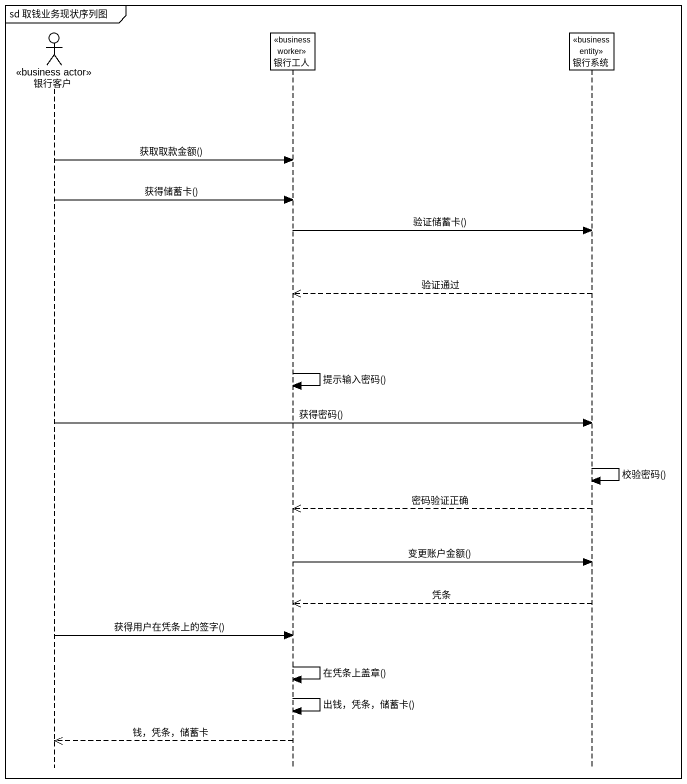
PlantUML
@startuml
mainframe sd 取钱业务现状序列图
hide footbox
actor 银行客户 <<business actor>>
participant 银行工人 <<business worker>>
participant 银行系统 <<business entity>>

银行客户 -> 银行工人 : 获取取款金额()
银行客户 -> 银行工人 : 获得储蓄卡()
银行工人 -> 银行系统 : 验证储蓄卡()
银行系统 -->> 银行工人 : 验证通过
银行工人 -> 银行工人 : 提示输入密码()
银行客户 -> 银行系统 : 获得密码()
银行系统 -> 银行系统 : 校验密码()
银行系统 -->> 银行工人 : 密码验证正确
银行工人 -> 银行系统 : 变更账户金额()
银行系统 -->> 银行工人 : 凭条
银行客户 -> 银行工人 : 获得用户在凭条上的签字()
银行工人 -> 银行工人 : 在凭条上盖章()
银行工人 -> 银行工人 : 出钱，凭条，储蓄卡()
银行工人 -->> 银行客户 : 钱，凭条，储蓄卡
@enduml
